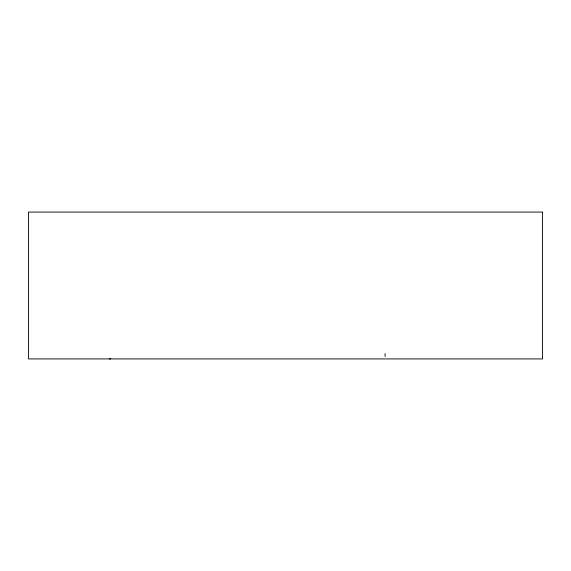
<?xml version="1.0" encoding="UTF-8"?>
<svg xmlns="http://www.w3.org/2000/svg" width="571" height="571" viewBox="0 0 571 571"><rect width="100%" height="100%" fill="white"/><g stroke="black" fill="none" stroke-linecap="round" stroke-linejoin="round"><path stroke-width="0.86" d="M109.368 358.923L110.738 358.866M385.09 356.575L385.09 353.635M542.45 212.077L28.55 212.077L28.55 358.923L542.45 358.923L542.45 212.077"/></g></svg>
